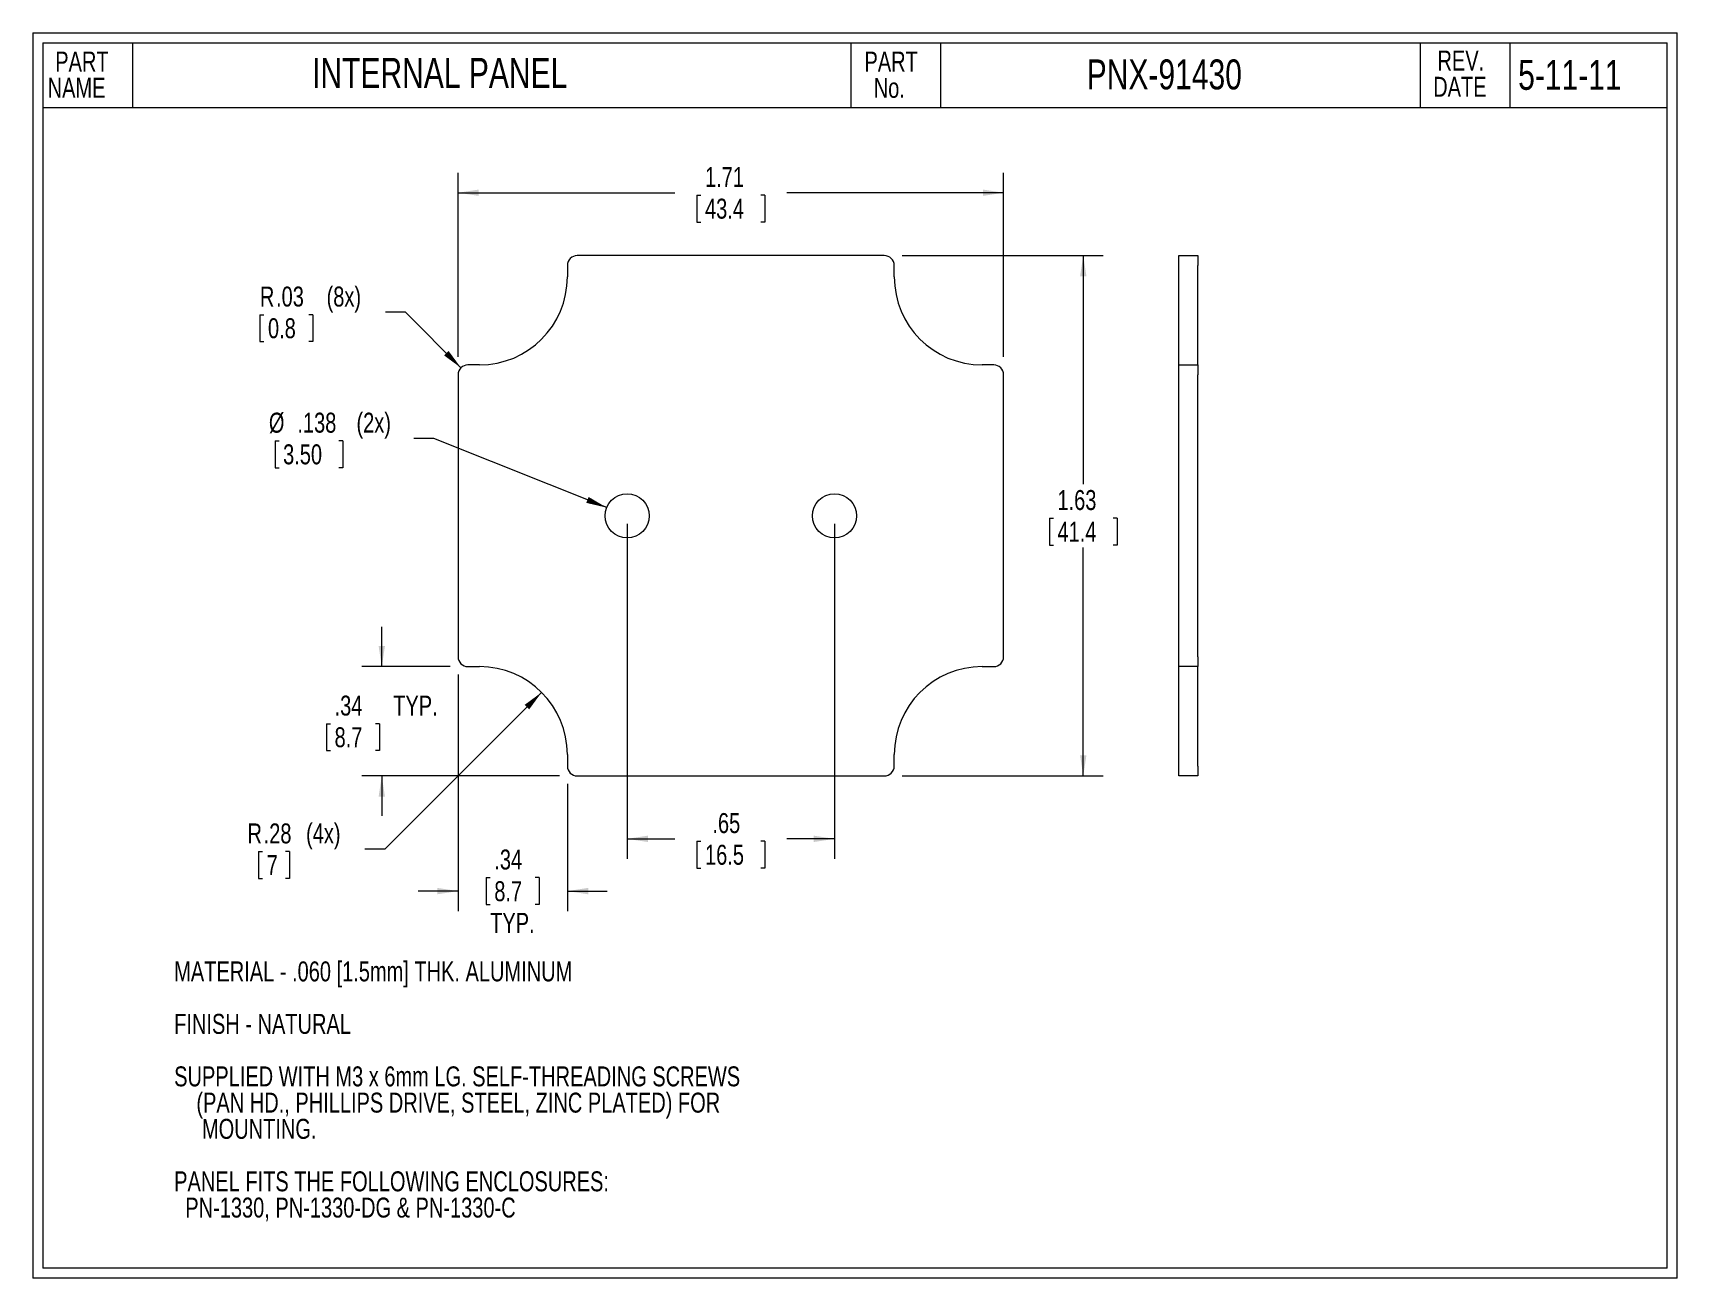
# Model space of a CAD drawing. Header units: inches. Extents: x 0.16 to 5.31, y 0.2 to 4.1.
import ezdxf

# ---------------------------------------------------------------- set-up
doc = ezdxf.new("R2010")
doc.units = ezdxf.units.IN
doc.header["$LTSCALE"] = 0.5
doc.header["$MEASUREMENT"] = 0
doc.styles.add('SLDTEXTSTYLE0', font='TXT', dxfattribs={"width": 0.75})
doc.dimstyles.new('SLDDIMSTYLE0', dxfattribs={"dimtxt": 0.0625, "dimasz": 0.065, "dimexe": 0, "dimexo": 0.0625, "dimgap": 0.015625, "dimtad": 0, "dimtih": 1, "dimtoh": 1, "dimrnd": 1e-09, "dimzin": 12, "dimdsep": 46, "dimtxsty": 'SLDTEXTSTYLE0', "dimsah": 1, "dimcen": 0.09, "dimadec": 0, "dimazin": 0, "dimtfac": 1, "dimtofl": 0, "dimtmove": 0, "dimatfit": 3, "dimfxl": 1, "dimtolj": 1, "dimtzin": 12, "dimarcsym": 0})
doc.dimstyles.new('SLDDIMSTYLE1', dxfattribs={"dimtxt": 0.0625, "dimasz": 0.065, "dimexe": 0, "dimexo": 0.0625, "dimgap": 0.015625, "dimtad": 0, "dimtih": 1, "dimtoh": 1, "dimrnd": 1e-09, "dimzin": 12, "dimdsep": 46, "dimtxsty": 'SLDTEXTSTYLE0', "dimsah": 1, "dimcen": 0.09, "dimadec": 0, "dimazin": 0, "dimtfac": 1, "dimtofl": 0, "dimtmove": 1, "dimatfit": 3, "dimfxl": 1, "dimtolj": 1, "dimtzin": 12, "dimarcsym": 0})
doc.dimstyles.new('SLDDIMSTYLE2', dxfattribs={"dimtxt": 0.0625, "dimasz": 0.065, "dimexe": 0, "dimexo": 0.0625, "dimgap": 0.015625, "dimtad": 0, "dimtih": 1, "dimtoh": 1, "dimdec": 3, "dimrnd": 1e-09, "dimzin": 12, "dimdsep": 46, "dimtxsty": 'SLDTEXTSTYLE0', "dimsah": 1, "dimcen": 0.09, "dimadec": 0, "dimazin": 0, "dimtfac": 1, "dimtdec": 3, "dimtmove": 0, "dimatfit": 3, "dimfxl": 1, "dimtolj": 1, "dimtzin": 12, "dimarcsym": 0})
doc.dimstyles.new('SLDDIMSTYLE3', dxfattribs={"dimtxt": 0.0625, "dimasz": 0.065, "dimexe": 0, "dimexo": 0.0625, "dimgap": 0.015625, "dimtad": 0, "dimtih": 1, "dimtoh": 1, "dimrnd": 1e-09, "dimzin": 12, "dimdsep": 46, "dimtxsty": 'SLDTEXTSTYLE0', "dimsah": 1, "dimcen": 0.09, "dimadec": 0, "dimazin": 0, "dimtfac": 1, "dimtofl": 0, "dimtmove": 0, "dimatfit": 3, "dimfxl": 1, "dimtolj": 1, "dimtzin": 12, "dimarcsym": 0})
doc.dimstyles.new('SLDDIMSTYLE4', dxfattribs={"dimtxt": 0.0625, "dimasz": 0.065, "dimexe": 0, "dimexo": 0.0625, "dimgap": 0.015625, "dimtad": 0, "dimtih": 1, "dimtoh": 1, "dimrnd": 1e-09, "dimzin": 12, "dimdsep": 46, "dimtxsty": 'SLDTEXTSTYLE0', "dimsah": 1, "dimcen": 0.09, "dimadec": 0, "dimazin": 0, "dimtfac": 1, "dimtofl": 0, "dimtmove": 0, "dimatfit": 3, "dimfxl": 1, "dimtolj": 1, "dimtzin": 12, "dimarcsym": 0})

# ---------------------------------------------------------------- blocks, each defined once
blk = doc.blocks.new('SW_NOTE_0')
at = {"color": 0, "linetype": 'Continuous', "lineweight": 0, "ltscale": 0.5, "char_height": 0.0625, "attachment_point": 1, "style": 'SLDTEXTSTYLE0'}
for s, insert in [('MATERIAL - .060 [1.5mm] THK. ALUMINUM', (0, 0.0806)), ('FINISH - NATURAL', (0, -0.0838)), ('SUPPLIED WITH M3 x 6mm LG. SELF-THREADING SCREWS', (0, -0.2482)), ('    (PAN HD., PHILLIPS DRIVE, STEEL, ZINC PLATED) FOR', (0, -0.3304)), ('     MOUNTING.', (0, -0.4125)), ('PANEL FITS THE FOLLOWING ENCLOSURES:', (0, -0.5769)), ('  PN-1330, PN-1330-DG & PN-1330-C', (0, -0.6591))]:
    blk.add_mtext(s, dxfattribs=dict(at, insert=insert))
blk = doc.blocks.new('SW_NOTE_1')
at = {"color": 0, "linetype": 'Continuous', "lineweight": 0, "ltscale": 0.5, "char_height": 0.0625, "attachment_point": 1, "style": 'SLDTEXTSTYLE0'}
for s, insert in [('PART', (0, 0.0806)), ('NAME', (-0.0237, -0.0016))]:
    blk.add_mtext(s, dxfattribs=dict(at, insert=insert))
blk = doc.blocks.new('SW_NOTE_2')
at = {"color": 0, "linetype": 'Continuous', "lineweight": 0, "ltscale": 0.5, "char_height": 0.0625, "attachment_point": 1, "style": 'SLDTEXTSTYLE0'}
for s, insert in [('PART', (0, 0.0806)), ('No.', (0.0289, -0.0016))]:
    blk.add_mtext(s, dxfattribs=dict(at, insert=insert))
blk = doc.blocks.new('SW_NOTE_3')
at = {"color": 0, "linetype": 'Continuous', "lineweight": 0, "ltscale": 0.5, "char_height": 0.0625, "attachment_point": 1, "style": 'SLDTEXTSTYLE0'}
for s, insert in [('REV.', (0, 0.0806)), ('DATE', (-0.0135, -0.0016))]:
    blk.add_mtext(s, dxfattribs=dict(at, insert=insert))
blk = doc.blocks.new('*D5')
at = {"color": 7, "linetype": 'Continuous', "lineweight": 0, "ltscale": 0.5}
for p, q in [((1.4967, 3.0811), (1.4967, 3.6579)), ((3.2054, 3.0811), (3.2054, 3.6579)), ((1.4967, 3.5954), (2.1755, 3.5954)), ((2.2448, 3.588), (2.2448, 3.5037)), ((2.2448, 3.588), (2.2575, 3.588)), ((2.4572, 3.588), (2.4445, 3.588)), ((2.4572, 3.588), (2.4572, 3.5037)), ((3.2054, 3.5954), (2.5265, 3.5954)), ((2.2448, 3.5037), (2.2575, 3.5037)), ((2.4572, 3.5037), (2.4445, 3.5037))]:
    blk.add_line(p, q, dxfattribs=at)
for points in [[(1.4967, 3.5954), (1.5617, 3.5854), (1.5617, 3.6054)], [(3.2054, 3.5954), (3.1404, 3.6054), (3.1404, 3.5854)]]:
    blk.add_solid(points, dxfattribs=at)
at = {"color": 7, "linetype": 'Continuous', "lineweight": 0, "ltscale": 0.5, "char_height": 0.0625, "attachment_point": 1, "style": 'SLDTEXTSTYLE0'}
for s, insert in [('1.71', (2.2702, 3.676)), ('43.4', (2.2702, 3.5768))]:
    blk.add_mtext(s, dxfattribs=dict(at, insert=insert))
blk = doc.blocks.new('*D6')
at = {"color": 7, "linetype": 'Continuous', "lineweight": 0, "ltscale": 0.5}
for p, q in [((2.0262, 2.5586), (2.0262, 1.5093)), ((2.6758, 2.5586), (2.6758, 1.5093)), ((2.0262, 1.5718), (2.1755, 1.5718)), ((2.2448, 1.5644), (2.2448, 1.4801)), ((2.2448, 1.5644), (2.2575, 1.5644)), ((2.4572, 1.5644), (2.4445, 1.5644)), ((2.4572, 1.5644), (2.4572, 1.4801)), ((2.6758, 1.5718), (2.5265, 1.5718)), ((2.2448, 1.4801), (2.2575, 1.4801)), ((2.4572, 1.4801), (2.4445, 1.4801))]:
    blk.add_line(p, q, dxfattribs=at)
for points in [[(2.0262, 1.5718), (2.0912, 1.5618), (2.0912, 1.5818)], [(2.6758, 1.5718), (2.6108, 1.5818), (2.6108, 1.5618)]]:
    blk.add_solid(points, dxfattribs=at)
at = {"color": 7, "linetype": 'Continuous', "lineweight": 0, "ltscale": 0.5, "char_height": 0.0625, "attachment_point": 1, "style": 'SLDTEXTSTYLE0'}
for s, insert in [('.65', (2.2933, 1.6524)), ('16.5', (2.2702, 1.5532))]:
    blk.add_mtext(s, dxfattribs=dict(at, insert=insert))
blk = doc.blocks.new('*D7')
at = {"color": 7, "linetype": 'Continuous', "lineweight": 0, "ltscale": 0.5}
for p, q in [((1.7584, 2.0306), (1.2677, 1.5395)), ((0.8718, 1.532), (0.8718, 1.4477)), ((0.8718, 1.532), (0.8845, 1.532)), ((0.9687, 1.532), (0.956, 1.532)), ((0.9687, 1.532), (0.9687, 1.4477)), ((1.2677, 1.5395), (1.2052, 1.5395)), ((0.8718, 1.4477), (0.8845, 1.4477)), ((0.9687, 1.4477), (0.956, 1.4477))]:
    blk.add_line(p, q, dxfattribs=at)
blk.add_solid([(1.7584, 2.0306), (1.7054, 1.9916), (1.7196, 1.9775)], dxfattribs=at)
at = {"color": 7, "linetype": 'Continuous', "lineweight": 0, "ltscale": 0.5, "char_height": 0.0625, "attachment_point": 1, "style": 'SLDTEXTSTYLE0'}
for s, insert in [('R', (0.8372, 1.62)), ('.28', (0.8878, 1.62)), (' (4x)', (1.0032, 1.62)), ('7', (0.8972, 1.5208))]:
    blk.add_mtext(s, dxfattribs=dict(at, insert=insert))
blk = doc.blocks.new('*D8')
at = {"color": 7, "linetype": 'Continuous', "lineweight": 0, "ltscale": 0.5}
for p, q in [((0.9234, 2.8185), (0.9234, 2.7342)), ((0.9234, 2.8185), (0.9361, 2.8185)), ((1.1357, 2.8185), (1.1231, 2.8185)), ((1.1357, 2.8185), (1.1357, 2.7342)), ((1.4206, 2.8259), (1.3581, 2.8259)), ((1.9623, 2.6092), (1.4206, 2.8259)), ((0.9234, 2.7342), (0.9361, 2.7342)), ((1.1357, 2.7342), (1.1231, 2.7342))]:
    blk.add_line(p, q, dxfattribs=at)
blk.add_solid([(1.9623, 2.6092), (1.9056, 2.6427), (1.8982, 2.6241)], dxfattribs=at)
at = {"color": 7, "linetype": 'Continuous', "lineweight": 0, "ltscale": 0.5, "char_height": 0.0625, "attachment_point": 1, "style": 'SLDTEXTSTYLE0'}
for s, insert in [('%%c', (0.9041, 2.9065)), ('.138', (0.9934, 2.9065)), (' (2x)', (1.1611, 2.9065)), ('3.50', (0.9487, 2.8073))]:
    blk.add_mtext(s, dxfattribs=dict(at, insert=insert))
blk = doc.blocks.new('*D9')
at = {"color": 7, "linetype": 'Continuous', "lineweight": 0, "ltscale": 0.5}
for p, q in [((2.8878, 3.3986), (3.5174, 3.3986)), ((3.4549, 3.3986), (3.4549, 2.6828)), ((3.3487, 2.5762), (3.3487, 2.4919)), ((3.3487, 2.5762), (3.3614, 2.5762)), ((3.5611, 2.5762), (3.5484, 2.5762)), ((3.5611, 2.5762), (3.5611, 2.4919)), ((3.3487, 2.4919), (3.3614, 2.4919)), ((3.4549, 1.7687), (3.4549, 2.4844)), ((3.5611, 2.4919), (3.5484, 2.4919)), ((2.8878, 1.7687), (3.5174, 1.7687))]:
    blk.add_line(p, q, dxfattribs=at)
for points in [[(3.4549, 3.3986), (3.4449, 3.3336), (3.4649, 3.3336)], [(3.4549, 1.7687), (3.4649, 1.8337), (3.4449, 1.8337)]]:
    blk.add_solid(points, dxfattribs=at)
at = {"color": 7, "linetype": 'Continuous', "lineweight": 0, "ltscale": 0.5, "char_height": 0.0625, "attachment_point": 1, "style": 'SLDTEXTSTYLE0'}
for s, insert in [('1.63', (3.3741, 2.6642)), ('41.4', (3.3741, 2.565))]:
    blk.add_mtext(s, dxfattribs=dict(at, insert=insert))
blk = doc.blocks.new('*D10')
at = {"color": 7, "linetype": 'Continuous', "lineweight": 0, "ltscale": 0.5}
for p, q in [((1.4967, 2.0862), (1.4967, 1.3457)), ((1.8392, 1.7437), (1.8392, 1.3457)), ((1.5849, 1.4503), (1.5849, 1.366)), ((1.5849, 1.4503), (1.5976, 1.4503)), ((1.751, 1.4503), (1.7384, 1.4503)), ((1.751, 1.4503), (1.751, 1.366)), ((1.4967, 1.4082), (1.3717, 1.4082)), ((1.8392, 1.4082), (1.9642, 1.4082)), ((1.5849, 1.366), (1.5976, 1.366)), ((1.751, 1.366), (1.7384, 1.366))]:
    blk.add_line(p, q, dxfattribs=at)
for points in [[(1.4967, 1.4082), (1.4317, 1.4182), (1.4317, 1.3982)], [(1.8392, 1.4082), (1.9042, 1.3982), (1.9042, 1.4182)]]:
    blk.add_solid(points, dxfattribs=at)
at = {"color": 7, "linetype": 'Continuous', "lineweight": 0, "ltscale": 0.5, "char_height": 0.0625, "attachment_point": 1, "style": 'SLDTEXTSTYLE0'}
for s, insert in [('.34', (1.6102, 1.5383)), ('8.7', (1.6102, 1.4391)), ('TYP.', (1.5972, 1.3399))]:
    blk.add_mtext(s, dxfattribs=dict(at, insert=insert))
blk = doc.blocks.new('*D11')
at = {"color": 7, "linetype": 'Continuous', "lineweight": 0, "ltscale": 0.5}
for p, q in [((1.2578, 2.1112), (1.2578, 2.2362)), ((1.4717, 2.1112), (1.1953, 2.1112)), ((1.0846, 1.9325), (1.0846, 1.8482)), ((1.0846, 1.9325), (1.0972, 1.9325)), ((1.2507, 1.9325), (1.238, 1.9325)), ((1.2507, 1.9325), (1.2507, 1.8482)), ((1.0846, 1.8482), (1.0972, 1.8482)), ((1.2507, 1.8482), (1.238, 1.8482)), ((1.8142, 1.7687), (1.1953, 1.7687)), ((1.2578, 1.7687), (1.2578, 1.6437))]:
    blk.add_line(p, q, dxfattribs=at)
for points in [[(1.2578, 2.1112), (1.2678, 2.1762), (1.2478, 2.1762)], [(1.2578, 1.7687), (1.2478, 1.7037), (1.2678, 1.7037)]]:
    blk.add_solid(points, dxfattribs=at)
at = {"color": 7, "linetype": 'Continuous', "lineweight": 0, "ltscale": 0.5, "char_height": 0.0625, "attachment_point": 1, "style": 'SLDTEXTSTYLE0'}
for s, insert in [('.34', (1.1099, 2.0205)), (' TYP.', (1.2761, 2.0205)), ('8.7', (1.1099, 1.9213))]:
    blk.add_mtext(s, dxfattribs=dict(at, insert=insert))
blk = doc.blocks.new('*D12')
at = {"color": 7, "linetype": 'Continuous', "lineweight": 0, "ltscale": 0.5}
for p, q in [((0.8759, 3.2135), (0.8759, 3.1292)), ((0.8759, 3.2135), (0.8886, 3.2135)), ((1.0421, 3.2135), (1.0294, 3.2135)), ((1.0421, 3.2135), (1.0421, 3.1292)), ((1.332, 3.2209), (1.2695, 3.2209)), ((1.5058, 3.047), (1.332, 3.2209)), ((0.8759, 3.1292), (0.8886, 3.1292)), ((1.0421, 3.1292), (1.0294, 3.1292))]:
    blk.add_line(p, q, dxfattribs=at)
blk.add_solid([(1.5058, 3.047), (1.4669, 3.1001), (1.4528, 3.0859)], dxfattribs=at)
at = {"color": 7, "linetype": 'Continuous', "lineweight": 0, "ltscale": 0.5, "char_height": 0.0625, "attachment_point": 1, "style": 'SLDTEXTSTYLE0'}
for s, insert in [('R', (0.876, 3.3015)), ('.03', (0.9266, 3.3015)), (' (8x)', (1.0675, 3.3015)), ('0.8', (0.9013, 3.2023))]:
    blk.add_mtext(s, dxfattribs=dict(at, insert=insert))

msp = doc.modelspace()

# ---------------------------------------------------------------- linework, layer by layer
at = {"color": 7, "linetype": 'Continuous', "lineweight": 0, "ltscale": 0.5}
for p, q in [((0.165, 4.096), (0.165, 0.196)), ((0.165, 4.096), (5.315, 4.096)), ((5.315, 0.196), (5.315, 4.096)), ((0.196, 4.065), (0.196, 0.227)), ((0.196, 4.065), (5.284, 4.065)), ((0.477, 4.065), (0.477, 3.862)), ((2.727, 4.065), (2.727, 3.862)), ((3.008, 4.065), (3.008, 3.862)), ((4.5105, 4.065), (4.5105, 3.862)), ((4.7915, 4.065), (4.7915, 3.862)), ((5.284, 0.227), (5.284, 4.065)), ((0.196, 3.862), (5.284, 3.862)), ((5.284, 0.227), (0.196, 0.227)), ((5.315, 0.196), (0.165, 0.196))]:
    msp.add_line(p, q, dxfattribs=at)
at = {"color": 7, "linetype": 'Continuous', "lineweight": 15, "ltscale": 0.5}
for p, q in [((1.8392, 3.3676), (1.8392, 3.3317)), ((2.8318, 3.3986), (1.8702, 3.3986)), ((2.8628, 3.3317), (2.8628, 3.3676)), ((3.7544, 3.3986), (3.8134, 3.3986)), ((3.7544, 3.3676), (3.7544, 3.3986)), ((3.7544, 3.3317), (3.7544, 3.3676)), ((3.8134, 3.3986), (3.8134, 3.3676)), ((3.8134, 3.3317), (3.8134, 3.3676)), ((3.7544, 3.0561), (3.7544, 3.3317)), ((3.8134, 3.0561), (3.8134, 3.3317)), ((1.5636, 3.0561), (1.5277, 3.0561)), ((3.1744, 3.0561), (3.1384, 3.0561)), ((3.7544, 3.0251), (3.7544, 3.0561)), ((3.7544, 3.0561), (3.8134, 3.0561)), ((3.8134, 3.0561), (3.8134, 3.0251)), ((1.4967, 3.0251), (1.4967, 2.1422)), ((3.2054, 2.1422), (3.2054, 3.0251)), ((3.7544, 2.1422), (3.7544, 3.0251)), ((3.8134, 2.1422), (3.8134, 3.0251)), ((3.7544, 2.1112), (3.7544, 2.1422)), ((3.8134, 2.1422), (3.8134, 2.1112)), ((1.5277, 2.1112), (1.5636, 2.1112)), ((3.1384, 2.1112), (3.1744, 2.1112)), ((3.8134, 2.1112), (3.7544, 2.1112)), ((3.7544, 1.8356), (3.7544, 2.1112)), ((3.8134, 1.8356), (3.8134, 2.1112)), ((1.8392, 1.8356), (1.8392, 1.7997)), ((2.8628, 1.7997), (2.8628, 1.8356)), ((3.7544, 1.7997), (3.7544, 1.8356)), ((3.8134, 1.7997), (3.8134, 1.8356)), ((1.8702, 1.7687), (2.8318, 1.7687)), ((3.7544, 1.7687), (3.7544, 1.7997)), ((3.8134, 1.7687), (3.7544, 1.7687)), ((3.8134, 1.7997), (3.8134, 1.7687))]:
    msp.add_line(p, q, dxfattribs=at)
at = {"color": 7, "linetype": 'Continuous', "lineweight": 15, "ltscale": 0.25}
for centre in [(2.0262, 2.5836), (2.6758, 2.5836)]:
    msp.add_circle(centre, 0.0689, dxfattribs=at)
for centre, radius, start, end in [((1.8702, 3.3676), 0.031, 90, 180), ((2.8318, 3.3676), 0.031, 0, 90), ((1.5636, 3.3317), 0.2756, 270, 0), ((3.1384, 3.3317), 0.2756, 180, 270), ((1.5277, 3.0251), 0.031, 90, 180), ((3.1744, 3.0251), 0.031, 0, 90), ((1.5277, 2.1422), 0.031, 180, 270), ((3.1744, 2.1422), 0.031, 270, 0), ((1.5636, 1.8356), 0.2756, 0, 90), ((3.1384, 1.8356), 0.2756, 90, 180), ((1.8702, 1.7997), 0.031, 180, 270), ((2.8318, 1.7997), 0.031, 270, 0)]:
    msp.add_arc(centre, radius, start, end, dxfattribs=at)

# ---------------------------------------------------------------- block references
at = {"color": 7, "linetype": 'Continuous', "lineweight": 0, "ltscale": 0.5}
for name, p in [('SW_NOTE_1', (0.235, 3.957)), ('SW_NOTE_2', (2.7697, 3.9568)), ('SW_NOTE_3', (4.5645, 3.96)), ('SW_NOTE_0', (0.6075, 1.1073))]:
    msp.add_blockref(name, p, dxfattribs=at)

# ---------------------------------------------------------------- texts
at = {"color": 7, "linetype": 'Continuous', "lineweight": 0, "ltscale": 0.5, "char_height": 0.09375, "attachment_point": 1, "style": 'SLDTEXTSTYLE0'}
for s, insert in [('INTERNAL PANEL', (1.0394, 4.0176)), ('PNX-91430', (3.4657, 4.0129)), ('5-11-11', (4.8171, 4.0115))]:
    msp.add_mtext(s, dxfattribs=dict(at, insert=insert))

# ---------------------------------------------------------------- dimensions: what is measured, and where the dimension line sits
at = {"color": 7, "linetype": 'Continuous', "lineweight": 0, "ltscale": 0.5}
for base, p1, p2, picture, middle in [((3.2054, 3.5954), (1.4967, 3.0561), (3.2054, 3.0561), '*D5', (2.351, 3.5954)), ((2.6758, 1.5718), (2.0262, 2.5836), (2.6758, 2.5836), '*D6', (2.351, 1.5718))]:
    dim = msp.add_linear_dim(base=base, p1=p1, p2=p2, dimstyle='SLDDIMSTYLE0', dxfattribs=at)
    dim.commit()
    dim.dimension.update_dxf_attribs({"geometry": picture, "text_midpoint": middle, "dimtype": 160})
dim = msp.add_linear_dim(base=(3.4549, 1.7687), p1=(2.8628, 3.3986), p2=(2.8628, 1.7687), angle=90, dimstyle='SLDDIMSTYLE0', dxfattribs=at)
dim.commit()
dim.dimension.update_dxf_attribs({"geometry": '*D9', "text_midpoint": (3.4549, 2.5836), "dimtype": 160})
for center, mpoint, text, dimstyle, picture, middle in [((1.5277, 3.0251), (1.5058, 3.047), '<> (8x)', 'SLDDIMSTYLE4', '*D12', (1.0444, 3.2209)), ((1.5636, 1.8356), (1.7584, 2.0306), '<> (4x)', 'SLDDIMSTYLE1', '*D7', (1.0056, 1.5395))]:
    dim = msp.add_radius_dim(center=center, mpoint=mpoint, text=text, dimstyle=dimstyle, dxfattribs=at)
    dim.commit()
    dim.dimension.update_dxf_attribs({"geometry": picture, "text_midpoint": middle, "dimtype": 164})
dim = msp.add_diameter_dim_2p(p1=(2.0902, 2.558), p2=(1.9623, 2.6092), text='<> (2x)', dimstyle='SLDDIMSTYLE2', dxfattribs=at)
dim.commit()
dim.dimension.update_dxf_attribs({"geometry": '*D8', "text_midpoint": (1.1099, 2.8259), "dimtype": 163})
dim = msp.add_linear_dim(base=(1.2578, 1.7687), p1=(1.4967, 2.1112), p2=(1.8392, 1.7687), angle=90, text='<> TYP.', dimstyle='SLDDIMSTYLE3', dxfattribs=at)
dim.commit()
dim.dimension.update_dxf_attribs({"geometry": '*D11', "text_midpoint": (1.2578, 1.9399), "dimtype": 160})
dim = msp.add_linear_dim(base=(1.4967, 1.4082), p1=(1.8392, 1.7687), p2=(1.4967, 2.1112), text='<>\\PTYP.', dimstyle='SLDDIMSTYLE3', dxfattribs=at)
dim.commit()
dim.dimension.update_dxf_attribs({"geometry": '*D10', "text_midpoint": (1.668, 1.4082), "dimtype": 160})

doc.saveas('drawing.dxf')
